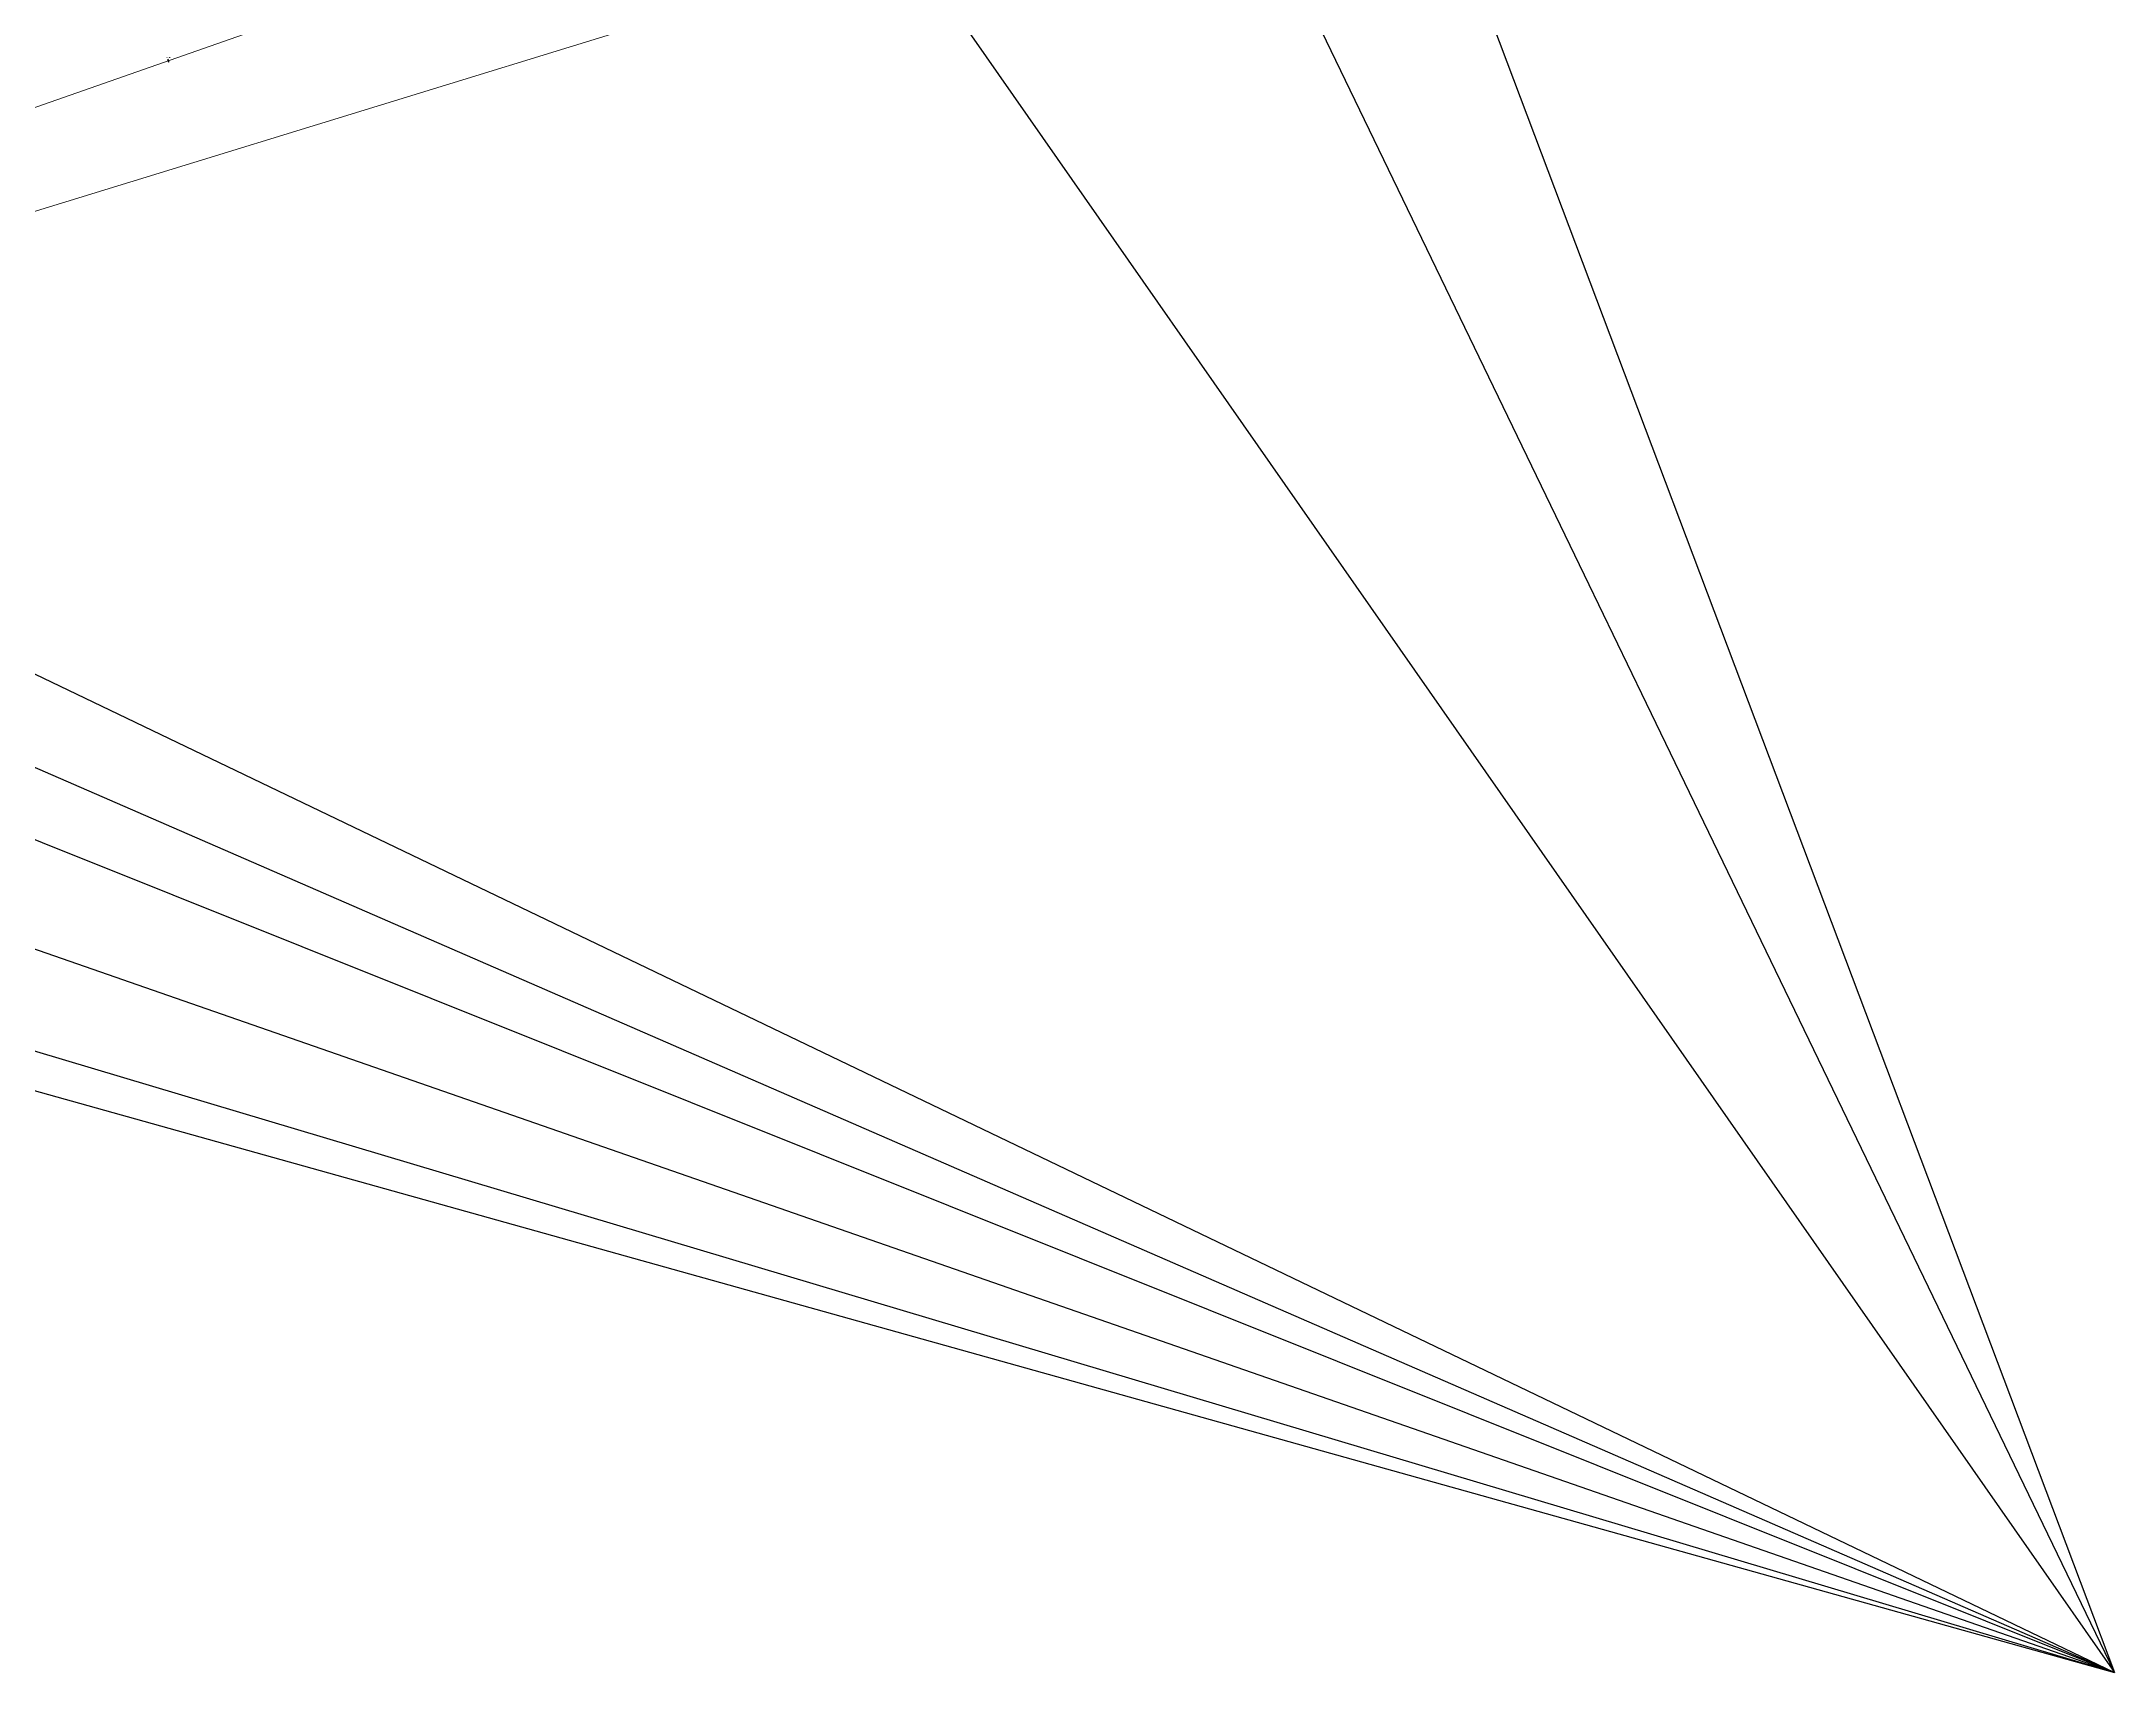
# Model space of a CAD drawing. Header units: metres. Extents: x -4 to 509425, y 7549 to 4732445.
# Drawn here: x 498460 to 504280, y 4713269 to 4717846 of the extents above; entities that cross this region are included whole.
import ezdxf

# ---------------------------------------------------------------- set-up
doc = ezdxf.new("R2010")
doc.units = ezdxf.units.M
doc.header["$LTSCALE"] = 0.01
doc.header["$MEASUREMENT"] = 0
doc.layers.get('0').update_dxf_attribs({"lineweight": 0})
for name, color, linetype, lineweight in [('Apoyos__ptw_', 7, 'Continuous', 0), ('Denominación apoyos__ptw_', 7, 'Continuous', 0), ('LEAR TRAMOS AEREOS', 2, 'Continuous', 0)]:
    doc.layers.add(name, color=color, linetype=linetype, lineweight=lineweight)
doc.layers.add('Cruces no definidos proyecto', color=3, linetype='Continuous')
doc.styles.get("Standard").update_dxf_attribs({"font": 'arial.ttf'})

# ---------------------------------------------------------------- blocks, each defined once
blk = doc.blocks.new('veintidos')
at = {"layer": 'Apoyos__ptw_', "linetype": 'Continuous', "flags": 128}
blk.add_lwpolyline([(498815.1, 4717797), (498815.3, 4717793.3), (498817.2, 4717793.9), (498816, 4717791.4), (498817.9, 4717792), (498818.1, 4717788.3), (498816, 4717791.4), (498815.3, 4717793.3), (498817.9, 4717792), (498817.2, 4717793.9)], close=True, dxfattribs=at)
at = {"layer": 'Denominación apoyos__ptw_', "linetype": 'Continuous', "insert": (498816.6, 4717800.2), "char_height": 2.5, "attachment_point": 8, "line_spacing_factor": 0.5}
blk.add_mtext('T22-59', dxfattribs=at)

msp = doc.modelspace()

# ---------------------------------------------------------------- linework, layer by layer
at = {"color": 5}
msp.add_lwpolyline([(484900.497, 4718140.211), (490826.186, 4717645.711), (493296.683, 4718027.126), (496567.966, 4717217.654), (499084.795, 4718098.371), (500600.958, 4718460.832), (501582.427, 4719465.787), (501620.207, 4720722.559), (502019.92, 4720707.42), (501976.306, 4719296.597), (500827.332, 4718103.33), (496587.583, 4716800.735), (493278.454, 4717619.573), (490840.266, 4717243.146), (484895.504, 4717739.237)], dxfattribs=at)
at = {"layer": 'Apoyos__ptw_', "color": 2, "linetype": 'Continuous', "flags": 128}
msp.add_lwpolyline([(498818.144, 4717788.297), (498817.899, 4717792.025), (498816.011, 4717791.364), (498817.239, 4717793.913), (498815.351, 4717793.252), (498815.106, 4717796.98), (498817.239, 4717793.913), (498817.899, 4717792.025), (498815.351, 4717793.252), (498816.011, 4717791.364)], close=True, dxfattribs=at)
at = {"layer": 'Cruces no definidos proyecto'}
for points in [[(501797.04, 4719847.814), (504279.564, 4713269.168)], [(501476.484, 4719071.061), (504279.564, 4713269.168)], [(500747.989, 4718325.135), (504279.564, 4713269.168)], [(493011.099, 4717780.666), (504279.564, 4713269.168)], [(488720.189, 4717620.762), (504279.564, 4713269.168)], [(491831.058, 4717598.482), (504279.564, 4713269.168)], [(490098.105, 4717505.775), (504279.564, 4713269.168)], [(494502.901, 4717522.618), (504279.564, 4713269.168)], [(496391.324, 4717055.331), (504279.564, 4713269.168)]]:
    msp.add_lwpolyline(points, dxfattribs=at)
at = {"layer": 'LEAR TRAMOS AEREOS'}
msp.add_lwpolyline([(481062.712, 4718241.102), (483591.469, 4718147.65), (483728.167, 4717871.383), (484898.001, 4717939.724), (490833.226, 4717444.429), (493287.568, 4717823.35), (496577.774, 4717009.194), (499139.875, 4717905.754), (500649.776, 4718244.084)], dxfattribs=at)

# ---------------------------------------------------------------- block references
msp.add_blockref('veintidos', (0, 0))

# ---------------------------------------------------------------- texts
at = {"layer": 'Denominación apoyos__ptw_', "color": 2, "linetype": 'Continuous', "insert": (498816.625, 4717800.238), "char_height": 2.5, "attachment_point": 8, "line_spacing_factor": 0.5}
msp.add_mtext('T22-7', dxfattribs=at)

doc.saveas('drawing.dxf')
